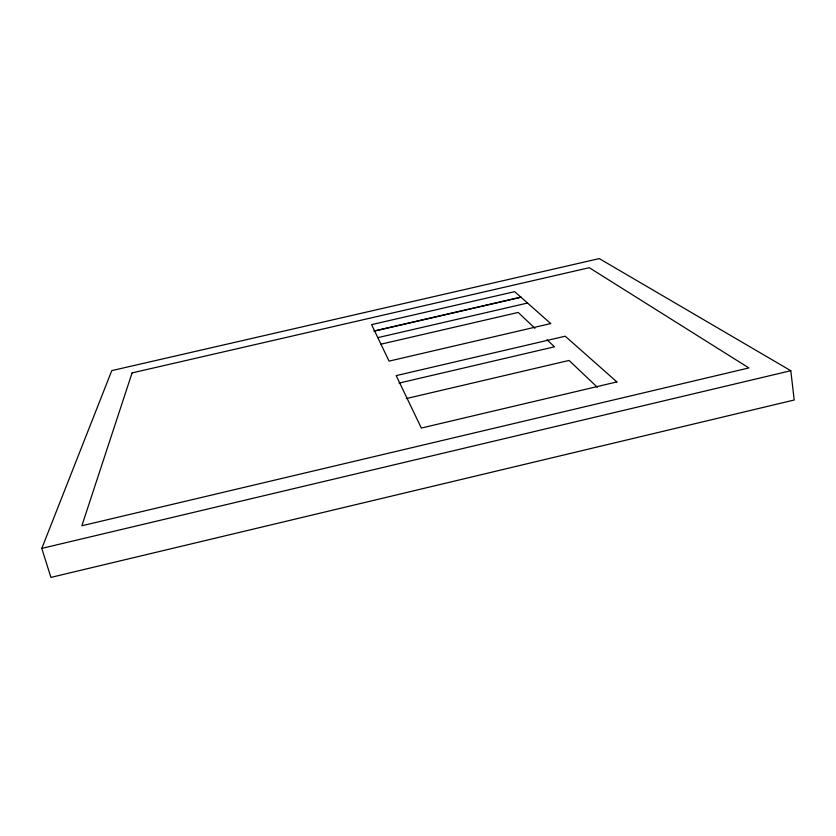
<?xml version="1.0" encoding="UTF-8"?>
<svg xmlns="http://www.w3.org/2000/svg" width="836" height="836" viewBox="0 0 836 836"><rect width="100%" height="100%" fill="white"/><g stroke="black" fill="none" stroke-linecap="round" stroke-linejoin="round"><path stroke-width="1.25" d="M41.8 548.395L111.784 370.62L599.276 258.596L790.804 370.714L794.2 400.016L50.912 577.404L41.8 548.395L790.804 370.714M406.327 398.563L569.044 360.441L597.332 387.246M399.002 383.107L554.467 346.815L547.026 339.761M373.838 331.046L521.141 297.062M374.497 331.087L520.765 297.334M377.778 337.65L527.558 303.04M381.091 344.16L518.195 312.434L534.935 328.297M132.078 372.908L81.855 525.771L748.878 367.934L589.275 267.698L132.078 372.908M616.905 381.927L421.334 428.053L396.191 375.615L565.22 336.208L616.905 381.927M550.715 323.563L389.064 361.121L371.592 324.629L514.662 291.659L550.715 323.563"/></g></svg>
